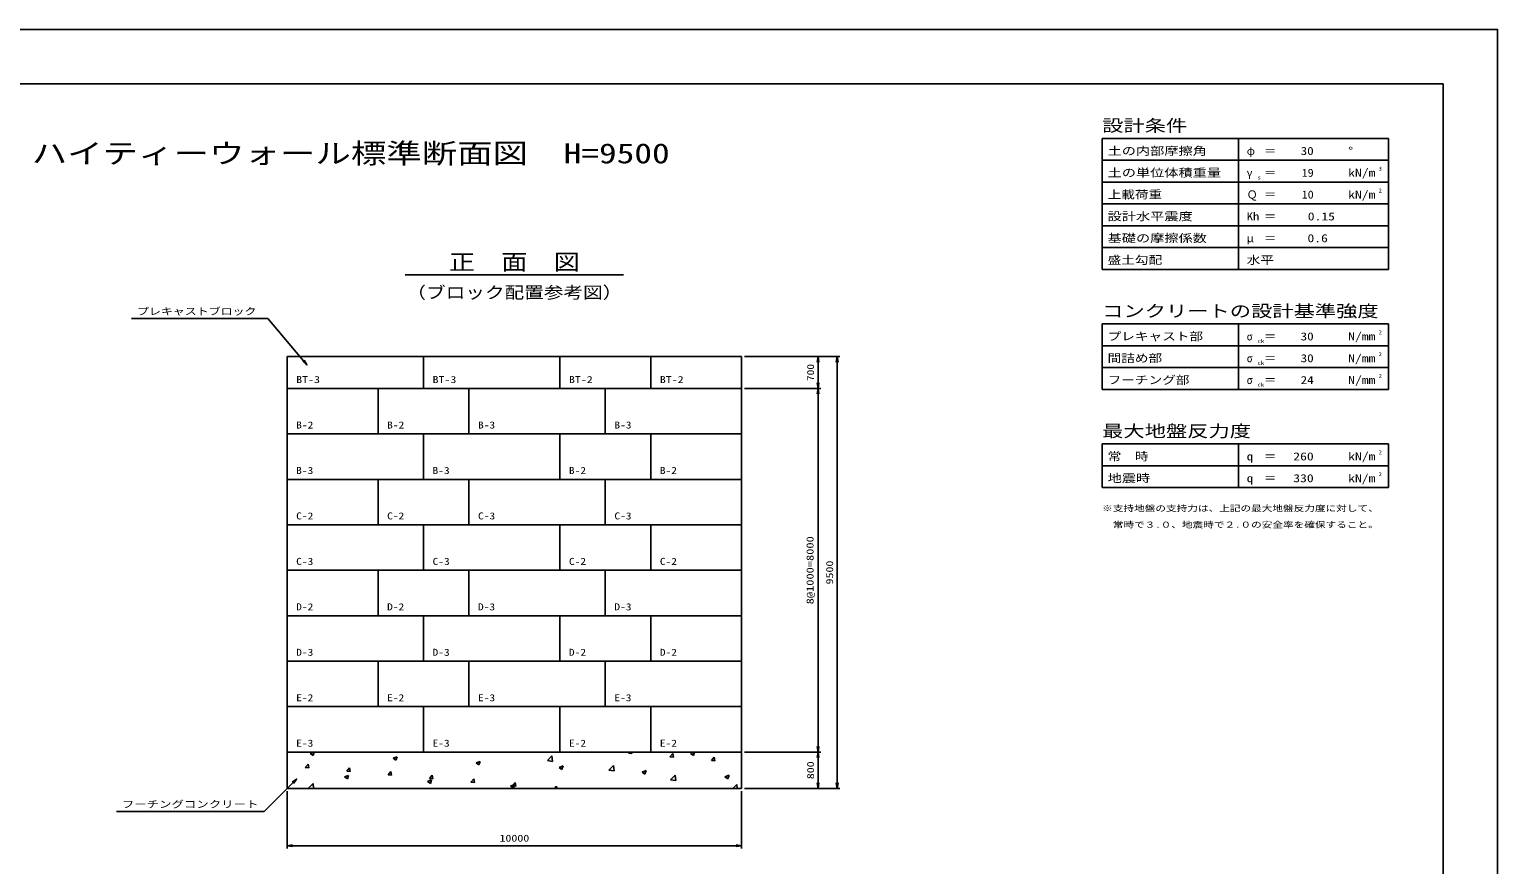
# Model space of a CAD drawing. Units: millimetres at full size. Extents: x 0 to 50460, y 0 to 35640.
# Drawn here: x 18161 to 50460, y 17264 to 35640 of the extents above; entities that cross this region are included whole.
import ezdxf
from ezdxf.enums import TextEntityAlignment as Align

# ---------------------------------------------------------------- set-up
doc = ezdxf.new("R2010")
doc.units = ezdxf.units.MM
doc.layers.add('0_2', color=7, linetype='Continuous')
for name, color, linetype, lineweight in [('D-STR-DIM', 7, 'Continuous', 25), ('D-STR-STRn', 2, 'Continuous', 25), ('D-STR-TXT', 7, 'Continuous', 25), ('D-TTL', 2, 'Continuous', 25), ('D-TTL-FRAM', 2, 'Continuous', 25), ('D-TTL-LINE', 7, 'Continuous', 25), ('D-TTL-TXT', 7, 'Continuous', 25)]:
    doc.layers.add(name, color=color, linetype=linetype, lineweight=lineweight)
doc.styles.add('ＭＳ ゴシック', font='')
doc.styles.get('ＭＳ ゴシック').set_extended_font_data('MS Gothic')

# ---------------------------------------------------------------- blocks, each defined once
blk = doc.blocks.new('open_arrow')
at = {"color": 0, "linetype": 'Continuous', "lineweight": -2}
blk.add_lwpolyline([(7.5, 1.25), (0, 0), (7.5, -1.25)], dxfattribs=at)

msp = doc.modelspace()

# ---------------------------------------------------------------- linework, layer by layer
at = {"layer": 'D-STR-DIM'}
for p, q in [((33890, 28440), (35570, 28440)), ((33890, 28440), (35990, 28440)), ((35510, 28440), (35510, 27740)), ((35930, 28440), (35930, 18940)), ((33890, 27740), (35570, 27740)), ((33890, 27740), (35570, 27740)), ((35510, 27740), (35510, 19740)), ((33890, 19740), (35570, 19740)), ((33890, 19740), (35570, 19740)), ((35510, 19740), (35510, 18940)), ((23830, 18880), (23830, 17620)), ((33830, 18880), (33830, 17620)), ((33890, 18940), (35570, 18940)), ((33890, 18940), (35990, 18940)), ((23830, 17680), (33830, 17680))]:
    msp.add_line(p, q, dxfattribs=at)
at = {"layer": 'D-STR-STRn', "color": 1}
for p, q in [((23830, 28440), (33830, 28440)), ((23830, 18940), (23830, 28440)), ((26830, 27740), (26830, 28440)), ((29830, 27740), (29830, 28440)), ((31830, 27740), (31830, 28440)), ((31830, 27740), (31830, 28440)), ((33830, 28440), (33830, 18940)), ((33830, 27740), (23830, 27740)), ((25830, 26740), (25830, 27740)), ((27830, 26740), (27830, 27740)), ((30830, 26740), (30830, 27740)), ((33830, 26740), (23830, 26740)), ((26830, 25740), (26830, 26740)), ((29830, 25740), (29830, 26740)), ((31830, 25740), (31830, 26740)), ((33830, 25740), (23830, 25740)), ((25830, 24740), (25830, 25740)), ((27830, 24740), (27830, 25740)), ((30830, 24740), (30830, 25740)), ((33830, 24740), (23830, 24740)), ((26830, 23740), (26830, 24740)), ((29830, 23740), (29830, 24740)), ((31830, 23740), (31830, 24740)), ((33830, 23740), (23830, 23740)), ((25830, 22740), (25830, 23740)), ((27830, 22740), (27830, 23740)), ((30830, 22740), (30830, 23740)), ((33830, 22740), (23830, 22740)), ((26830, 21740), (26830, 22740)), ((29830, 21740), (29830, 22740)), ((31830, 21740), (31830, 22740)), ((33830, 21740), (23830, 21740)), ((25830, 20740), (25830, 21740)), ((27830, 20740), (27830, 21740)), ((30830, 20740), (30830, 21740)), ((33830, 20740), (23830, 20740)), ((26830, 19740), (26830, 20740)), ((29830, 19740), (29830, 20740)), ((31830, 19740), (31830, 20740)), ((33830, 19740), (23830, 19740)), ((33830, 18940), (23830, 18940))]:
    msp.add_line(p, q, dxfattribs=at)
at = {"layer": 'D-STR-STRn'}
for p, q in [((24337.325, 19705.082), (24426.248, 19739.217)), ((24337.343, 19705.046), (24400.516, 19662.435)), ((24400.531, 19662.442), (24426.281, 19739.187)), ((31341.092, 19715.722), (31417.002, 19709.081)), ((31341.128, 19715.735), (31361.489, 19740)), ((31417.11, 19708.909), (31411.375, 19740)), ((32252.052, 19636.04), (32313.277, 19709.006)), ((32328.029, 19629.208), (32313.345, 19708.815)), ((32705.034, 19707.845), (32788.802, 19740)), ((32705.041, 19707.811), (32768.214, 19665.2)), ((32768.229, 19665.211), (32793.323, 19740)), ((24229.942, 19398.001), (24305.852, 19391.36)), ((24229.959, 19398.015), (24291.184, 19470.98)), ((24305.963, 19391.236), (24291.279, 19470.843)), ((25140.882, 19318.319), (25202.107, 19391.285)), ((25216.882, 19311.534), (25202.198, 19391.141)), ((26162.482, 19603.369), (26251.405, 19637.504)), ((26162.497, 19603.334), (26225.67, 19560.723)), ((26225.684, 19560.731), (26251.435, 19637.476)), ((27987.638, 19501.656), (28076.562, 19535.791)), ((27987.651, 19501.621), (28050.824, 19459.011)), ((28050.838, 19459.019), (28076.589, 19535.764)), ((29555.661, 19552.559), (29654.579, 19655.653)), ((29555.695, 19552.475), (29668.644, 19534.957)), ((29668.618, 19535.003), (29654.587, 19655.615)), ((29812.795, 19399.943), (29901.719, 19434.078)), ((29812.805, 19399.909), (29875.978, 19357.299)), ((29875.992, 19357.308), (29901.743, 19434.053)), ((30911.056, 19342.347), (31009.974, 19445.441)), ((31024.014, 19324.792), (31009.983, 19445.404)), ((32252.012, 19636.027), (32327.922, 19629.386)), ((33162.933, 19556.332), (33238.843, 19549.691)), ((33162.975, 19556.345), (33224.2, 19629.31)), ((33238.948, 19549.506), (33224.264, 19629.113)), ((25095.399, 19193.755), (25184.323, 19227.889)), ((25095.415, 19193.72), (25158.588, 19151.109)), ((25140.863, 19318.306), (25216.773, 19311.664)), ((25158.602, 19151.116), (25184.353, 19227.861)), ((26051.783, 19238.61), (26127.693, 19231.969)), ((26051.805, 19238.624), (26113.031, 19311.589)), ((26127.801, 19231.833), (26113.117, 19311.44)), ((26920.556, 19092.042), (27009.479, 19126.176)), ((26920.569, 19092.008), (26983.742, 19049.397)), ((26962.704, 19158.915), (27038.614, 19152.274)), ((26962.729, 19158.928), (27023.954, 19231.894)), ((26983.756, 19049.405), (27009.507, 19126.15)), ((27038.72, 19152.131), (27024.036, 19231.738)), ((27873.624, 19079.22), (27949.534, 19072.579)), ((27873.652, 19079.233), (27934.877, 19152.199)), ((27949.64, 19072.43), (27934.956, 19152.037)), ((28784.575, 18999.537), (28845.801, 19072.503)), ((28860.559, 18992.728), (28845.875, 19072.336)), ((30911.09, 19342.261), (31024.04, 19324.743)), ((31637.952, 19298.23), (31726.876, 19332.365)), ((31637.959, 19298.197), (31701.132, 19255.587)), ((31701.146, 19255.597), (31726.897, 19332.342)), ((32266.451, 19132.136), (32365.369, 19235.23)), ((32266.486, 19132.047), (32379.435, 19114.529)), ((32379.409, 19114.581), (32365.378, 19235.192)), ((33463.109, 19196.517), (33552.032, 19230.652)), ((33463.113, 19196.485), (33526.286, 19153.874)), ((33526.3, 19153.886), (33552.051, 19230.631)), ((24302.454, 18946.063), (24401.373, 19049.157)), ((24302.486, 18945.991), (24341.114, 18940)), ((24414.074, 18940), (24401.38, 19049.121)), ((28745.713, 18990.329), (28834.636, 19024.463)), ((28745.723, 18990.295), (28808.896, 18947.685)), ((28784.544, 18999.525), (28860.455, 18992.883)), ((28808.91, 18947.694), (28834.661, 19024.439)), ((29712.413, 18940), (29756.724, 18992.808)), ((29766.503, 18940), (29756.794, 18992.634)), ((33639.19, 18940), (33720.765, 19025.018)), ((33730.66, 18940), (33720.773, 19024.981))]:
    msp.add_line(p, q, dxfattribs=at)
at = {"layer": 'D-STR-TXT'}
for p, q in [((23410, 29280), (20410, 29280)), ((24267.363, 28258.412), (23410, 29280)), ((24038.642, 19145.314), (23326, 18436)), ((23326, 18436), (20076, 18436))]:
    msp.add_line(p, q, dxfattribs=at)
at = {"layer": 'D-TTL'}
for points in [[(0, 0), (50460, 0), (50460, 35640), (0, 35640)], [(1200, 1200), (49260, 1200), (49260, 34440), (1200, 34440)]]:
    msp.add_lwpolyline(points, close=True, dxfattribs=at)
at = {"layer": 'D-TTL-FRAM'}
for p, q in [((48060, 33240), (41760, 33240)), ((41760, 33240), (41760, 30360)), ((48060, 33240), (48060, 30360)), ((48060, 30360), (41760, 30360)), ((48060, 29160), (41760, 29160)), ((41760, 29160), (41760, 27720)), ((48060, 29160), (48060, 27720)), ((48060, 27720), (41760, 27720)), ((48060, 26520), (41760, 26520)), ((41760, 26520), (41760, 25560)), ((48060, 26520), (48060, 25560)), ((48060, 25560), (41760, 25560))]:
    msp.add_line(p, q, dxfattribs=at)
at = {"layer": 'D-TTL-LINE'}
for p, q in [((44760, 33240), (44760, 30360)), ((48060, 32760), (41760, 32760)), ((48060, 32280), (41760, 32280)), ((48060, 31800), (41760, 31800)), ((48060, 31320), (41760, 31320)), ((48060, 30840), (41760, 30840)), ((44760, 29160), (44760, 27720)), ((48060, 28680), (41760, 28680)), ((48060, 28200), (41760, 28200)), ((44760, 26520), (44760, 25560)), ((48060, 26040), (41760, 26040))]:
    msp.add_line(p, q, dxfattribs=at)
at = {"layer": 'D-TTL-TXT'}
msp.add_line((26430, 30240), (31230, 30240), dxfattribs=at)

# ---------------------------------------------------------------- block references
at = {"layer": 'D-STR-DIM', "xscale": 16, "yscale": 16}
for p, rotation in [((35510, 28440), 270), ((35930, 28440), 270), ((35510, 27740), 90), ((35510, 27740), 270), ((35510, 19740), 90), ((35510, 19740), 270), ((35510, 18940), 90), ((35930, 18940), 90), ((33830, 17680), 180)]:
    msp.add_blockref('open_arrow', p, dxfattribs=dict(at, rotation=rotation))
msp.add_blockref('open_arrow', (23830, 17680), dxfattribs=at)
at = {"layer": 'D-STR-TXT', "xscale": 16, "yscale": 16}
for p, rotation in [((24267.363, 28258.412), 130), ((24038.642, 19145.314), 224.9)]:
    msp.add_blockref('open_arrow', p, dxfattribs=dict(at, rotation=rotation))

# ---------------------------------------------------------------- texts
at = {"layer": '0_2', "style": 'ＭＳ ゴシック', "width": 1.3}
for s, p in [('※支持地盤の支持力は、上記の最大地盤反力度に対して、', (41760, 24996)), ('\u3000常時で３.０、地震時で２.０の安全率を確保すること。', (41760, 24636))]:
    msp.add_text(s, height=132, dxfattribs=at).set_placement(p, align=Align.BOTTOM_LEFT)
at = {"layer": 'D-STR-DIM', "style": 'ＭＳ ゴシック'}
for s, width, p in [('700', 1.2, (35345, 28090)), ('8@1000=8000', 1.3, (35333.807, 23740)), ('9500', 1.25, (35765, 23690)), ('800', 1.25, (35345, 19340))]:
    msp.add_text(s, height=154, rotation=90, dxfattribs=dict(at, width=width)).set_placement(p, align=Align.MIDDLE_CENTER)
at = {"layer": 'D-STR-DIM', "style": 'ＭＳ ゴシック', "width": 1.25}
msp.add_text('10000', height=154, dxfattribs=at).set_placement((28830, 17845), align=Align.MIDDLE_CENTER)
at = {"layer": 'D-STR-TXT', "style": 'ＭＳ ゴシック'}
for s, width, p in [('プレキャストブロック', 1.25, (20530, 29312)), ('BT-3', 1.25, (24030, 27812)), ('BT-3', 1.25, (27030, 27812)), ('BT-2', 1.25, (30030, 27812)), ('BT-2', 1.25, (32030, 27812)), ('B-2', 1.2, (24030, 26812)), ('B-2', 1.2, (26030, 26812)), ('B-3', 1.2, (28030, 26812)), ('B-3', 1.2, (31030, 26812)), ('B-3', 1.2, (24030, 25812)), ('B-3', 1.2, (27030, 25812)), ('B-2', 1.2, (30030, 25812)), ('B-2', 1.2, (32030, 25812)), ('C-2', 1.2, (24030, 24812)), ('C-2', 1.2, (26030, 24812)), ('C-3', 1.2, (28030, 24812)), ('C-3', 1.2, (31030, 24812)), ('C-3', 1.2, (24030, 23812)), ('C-3', 1.2, (27030, 23812)), ('C-2', 1.2, (30030, 23812)), ('C-2', 1.2, (32030, 23812)), ('D-2', 1.2, (24030, 22812)), ('D-2', 1.2, (26030, 22812)), ('D-3', 1.2, (28030, 22812)), ('D-3', 1.2, (31030, 22812)), ('D-3', 1.2, (24030, 21812)), ('D-3', 1.2, (27030, 21812)), ('D-2', 1.2, (30030, 21812)), ('D-2', 1.2, (32030, 21812)), ('E-2', 1.2, (24030, 20812)), ('E-2', 1.2, (26030, 20812)), ('E-3', 1.2, (28030, 20812)), ('E-3', 1.2, (31030, 20812)), ('E-3', 1.2, (24030, 19812)), ('E-3', 1.2, (27030, 19812)), ('E-2', 1.2, (30030, 19812)), ('E-2', 1.2, (32030, 19812)), ('フーチングコンクリート', 1.3, (20196, 18468))]:
    msp.add_text(s, height=154, dxfattribs=dict(at, width=width)).set_placement(p, align=Align.BOTTOM_LEFT)
at = {"layer": 'D-TTL-TXT', "style": 'ＭＳ ゴシック'}
for s, height, width, p in [('設計条件', 263.9, 1.3, (41760, 33312)), ('土の内部摩擦角', 176, 1.3, (41880, 32824)), ('＝', 176, 1.1, (45324, 32824)), ('°', 176, 1.25, (47172, 32824)), ('土の単位体積重量', 176, 1.3, (41880, 32344)), ('γ', 176, 0.95, (44940, 32344)), ('s', 87.98, 1.15, (45180, 32312)), ('＝', 176, 1.1, (45324, 32344)), ('kN/m', 176, 1.25, (47172, 32344)), ('3', 87.98, 1.15, (47844, 32504)), ('上載荷重', 176, 1.25, (41880, 31864)), ('＝', 176, 1.1, (45324, 31864)), ('kN/m', 176, 1.25, (47172, 31864)), ('2', 87.98, 1.15, (47844, 32024)), ('設計水平震度', 176, 1.3, (41880, 31384)), ('Kh', 176, 1.15, (44940, 31384)), ('＝', 176, 1.1, (45324, 31384)), ('基礎の摩擦係数', 176, 1.3, (41880, 30904)), ('μ', 176, 1.05, (44940, 30904)), ('＝', 176, 1.1, (45324, 30904)), ('盛土勾配', 176, 1.25, (41880, 30424)), ('水平', 176, 1.25, (44940, 30424)), ('コンクリートの設計基準強度', 263.9, 1.3, (41760, 29232)), ('プレキャスト部', 176, 1.25, (41880, 28744)), ('σ', 176, 0.9, (44940, 28744)), ('ck', 87.98, 1.2, (45180, 28712)), ('＝', 176, 1.1, (45324, 28744)), ('N/mm', 176, 1.25, (47172, 28744)), ('2', 87.98, 1.15, (47844, 28904)), ('間詰め部', 176, 1.25, (41880, 28264)), ('σ', 176, 0.9, (44940, 28264)), ('＝', 176, 1.1, (45324, 28264)), ('N/mm', 176, 1.25, (47172, 28264)), ('2', 87.98, 1.15, (47844, 28424)), ('ck', 87.98, 1.2, (45180, 28232)), ('フーチング部', 176, 1.25, (41880, 27784)), ('σ', 176, 0.9, (44940, 27784)), ('ck', 87.98, 1.2, (45180, 27752)), ('＝', 176, 1.1, (45324, 27784)), ('N/mm', 176, 1.25, (47172, 27784)), ('2', 87.98, 1.15, (47844, 27944)), ('最大地盤反力度', 263.9, 1.3, (41760, 26592)), ('常\u3000時', 176, 1.25, (41880, 26104)), ('q', 176, 1.2, (44940, 26104)), ('＝', 176, 1.1, (45324, 26104)), ('kN/m', 176, 1.25, (47172, 26104)), ('2', 87.98, 1.15, (47844, 26264)), ('地震時', 176, 1.3, (41880, 25624)), ('kN/m', 176, 1.25, (47172, 25624)), ('2', 87.98, 1.15, (47844, 25784)), ('q', 176, 1.2, (44940, 25624)), ('＝', 176, 1.1, (45324, 25624))]:
    msp.add_text(s, height=height, dxfattribs=dict(at, width=width)).set_placement(p, align=Align.BOTTOM_LEFT)
for s, height, width, p in [('ハイティーウォール標準断面図\u3000H=9500', 439.9, 1.3, (25230, 32560)), ('正\u3000面\u3000図', 351.9, 1.2, (28830, 30240)), ('（ブロック配置参考図）', 263.9, 1.2, (28830, 29640))]:
    msp.add_text(s, height=height, dxfattribs=dict(at, width=width)).set_placement(p, align=Align.BOTTOM_CENTER)
for s, p in [('φ', (44940, 32824)), ('Ｑ', (44940, 31864))]:
    msp.add_text(s, height=176, dxfattribs=at).set_placement(p, align=Align.BOTTOM_LEFT)
for s, width, p in [('30', 1.2, (46413.685, 32824)), ('19', 1.1, (46413.685, 32344)), ('10', 1.1, (46413.685, 31864)), ('0.15', 1.25, (46881.685, 31384)), ('0.6', 1.25, (46725.685, 30904)), ('30', 1.2, (46413.685, 28744)), ('30', 1.2, (46413.685, 28264)), ('24', 1.2, (46413.685, 27784)), ('260', 1.25, (46413.685, 26104)), ('330', 1.25, (46413.685, 25624))]:
    msp.add_text(s, height=176, dxfattribs=dict(at, width=width)).set_placement(p, align=Align.BOTTOM_RIGHT)

doc.saveas('drawing.dxf')
